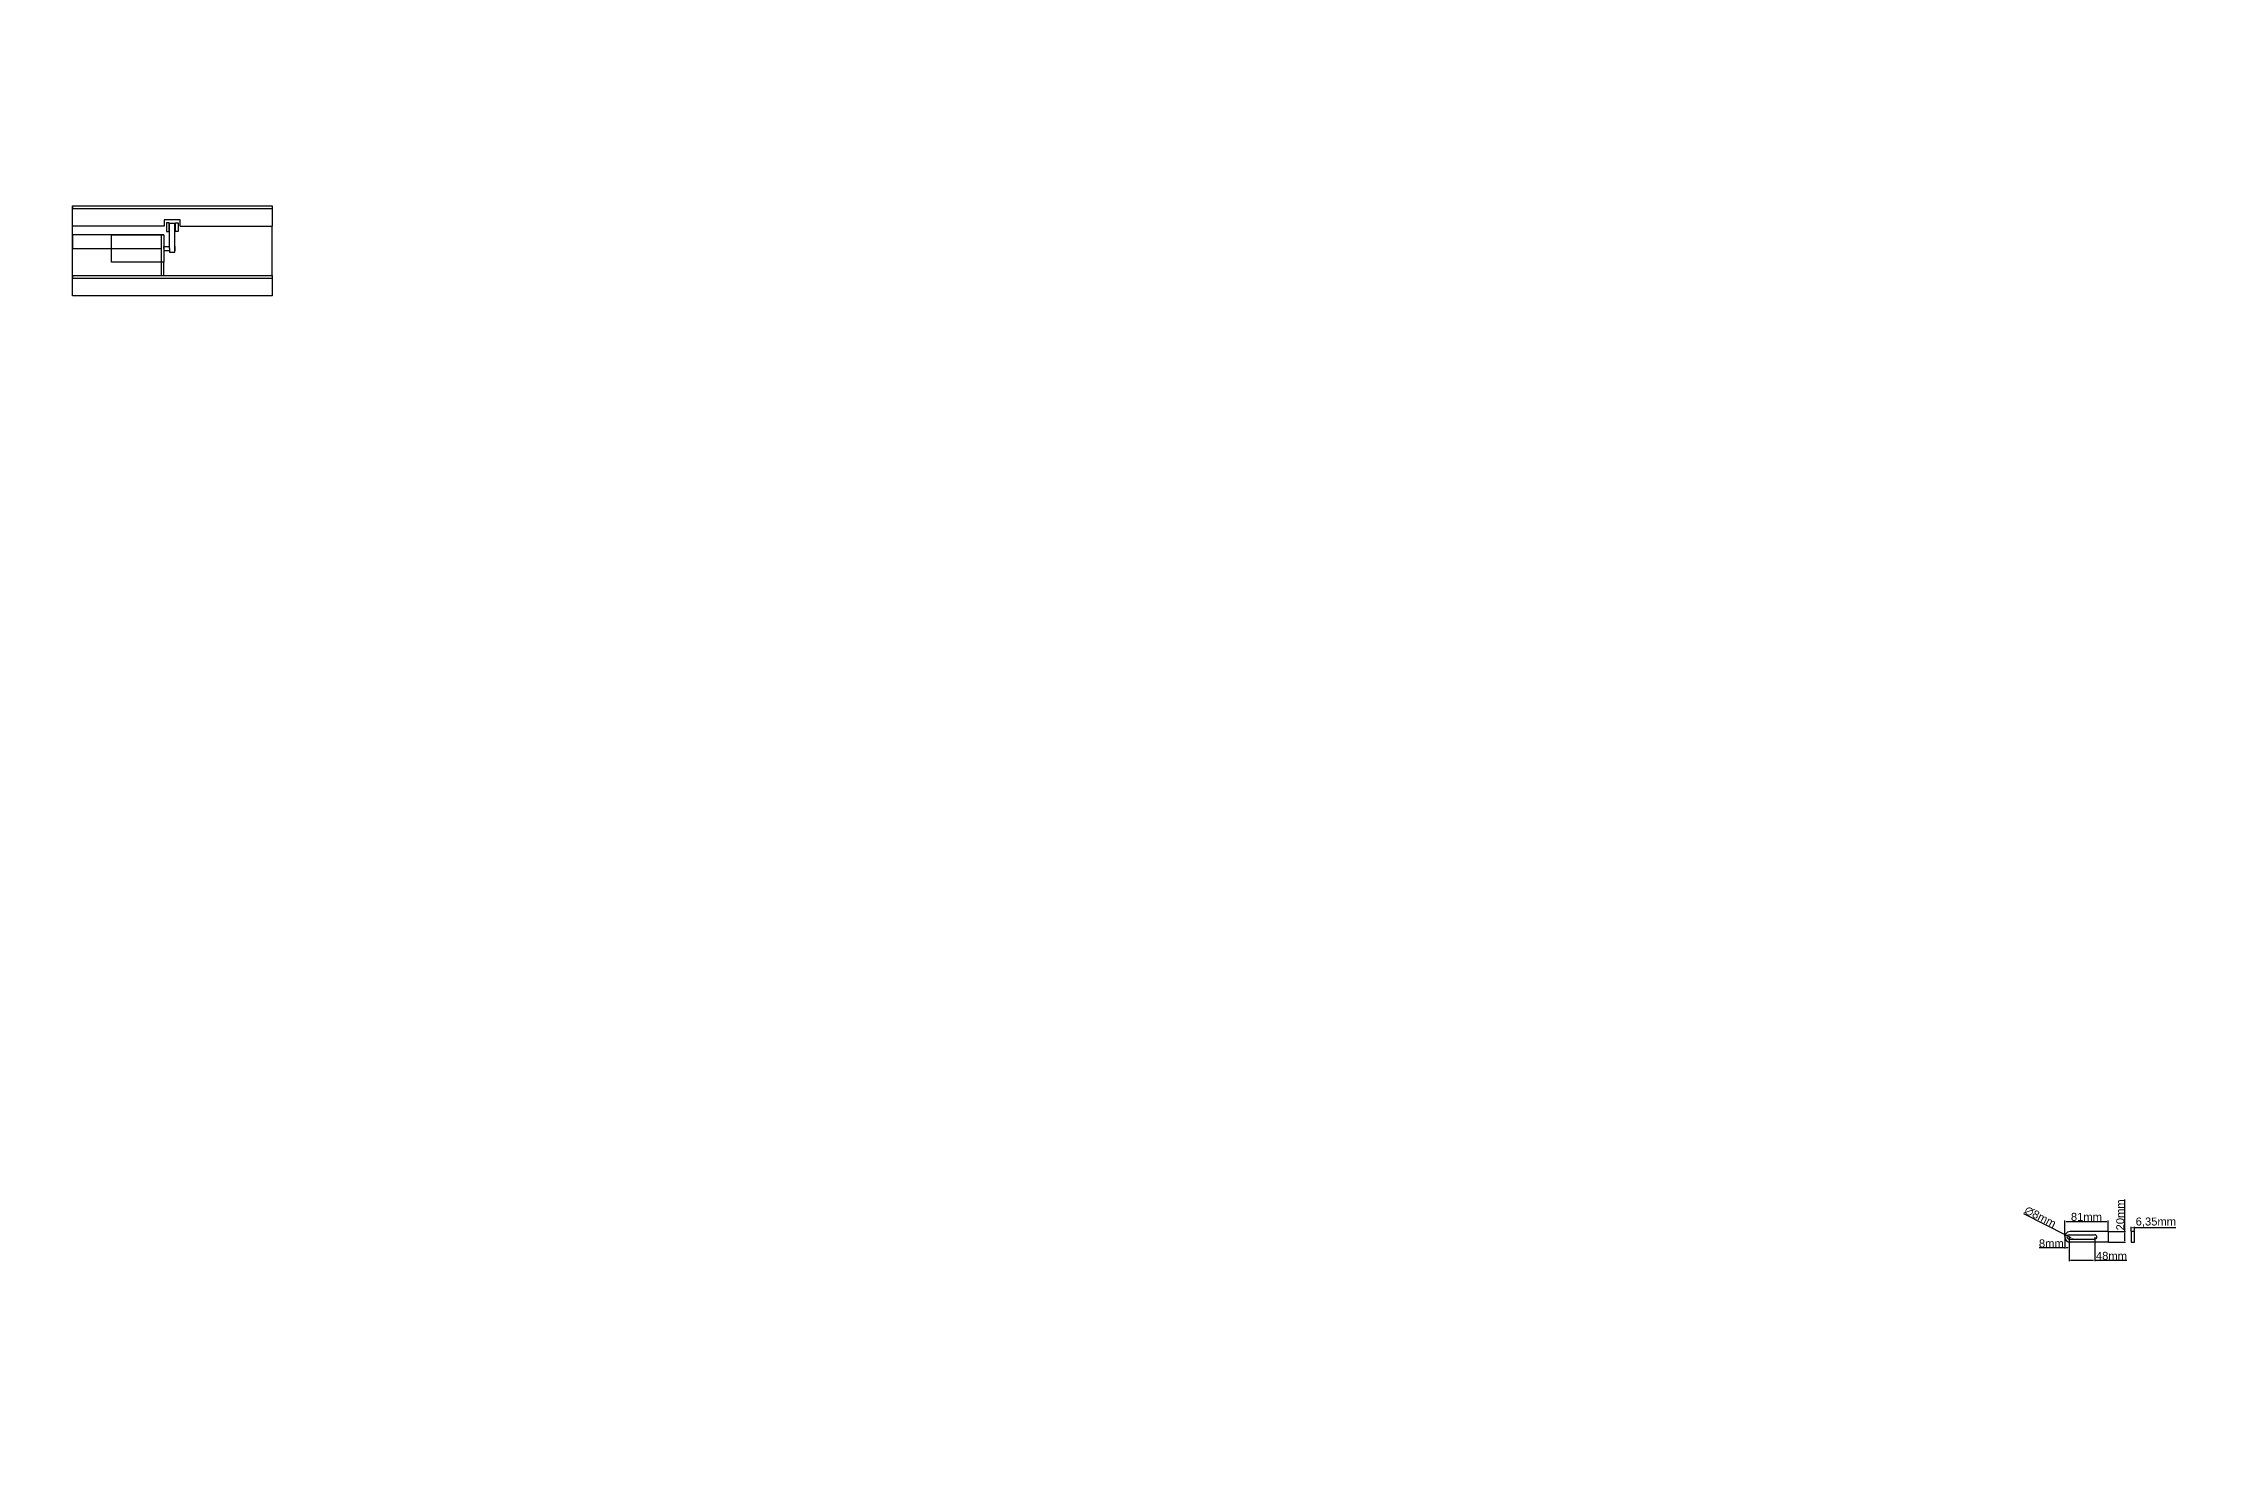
# Model space of a CAD drawing. Header units: centimetres. Extents: x -10816 to 16897, y 31630 to 109107.
# Drawn here: x 5277 to 9348, y 52093 to 54760 of the extents above; entities that cross this region are included whole.
import ezdxf

# ---------------------------------------------------------------- set-up
doc = ezdxf.new("R2010")
doc.units = ezdxf.units.CM
doc.header["$LTSCALE"] = 0.5
doc.styles.get("Standard").update_dxf_attribs({"font": 'arial.ttf'})
doc.dimstyles.new('ISO-25', dxfattribs={"dimtxt": 15, "dimasz": 2.5, "dimexe": 1.25, "dimexo": 0.625, "dimtad": 1, "dimtxsty": 'Standard', "dimcen": 2.5, "dimclrd": 1, "dimclre": 1, "dimadec": 0, "dimazin": 0, "dimtfac": 1, "dimtmove": 0, "dimatfit": 3, "dimfxl": 1, "dimarcsym": 0})

# ---------------------------------------------------------------- blocks, each defined once
blk = doc.blocks.new('*D355')
at = {"color": 1, "lineweight": -2, "transparency": 16777216}
for p, q in [((9065.9, 52522.2), (9065.9, 52552)), ((9068.4, 52550.7), (9144.4, 52550.7)), ((9146.9, 52532.2), (9146.9, 52552))]:
    blk.add_line(p, q, dxfattribs=at)
at = {"color": 1, "transparency": 16777216}
for points in [[(9068.4, 52551.1), (9068.4, 52550.3), (9065.9, 52550.7)], [(9144.4, 52551.1), (9144.4, 52550.3), (9146.9, 52550.7)]]:
    blk.add_solid(points, dxfattribs=at)
at = {"layer": 'Defpoints', "color": 0, "transparency": 16777216}
for p in [(9146.9, 52550.7), (9146.9, 52531.6), (9065.9, 52521.6)]:
    blk.add_point(p, dxfattribs=at)
at = {"color": 0, "transparency": 16777216, "insert": (9106.4, 52559), "char_height": 15, "attachment_point": 5}
blk.add_mtext('81mm', dxfattribs=at)
blk = doc.blocks.new('*D356')
at = {"color": 1, "lineweight": -2, "transparency": 16777216}
for p, q in [((9073.9, 52521), (9073.9, 52476.3)), ((9121.9, 52521), (9121.9, 52476.3)), ((9076.4, 52477.6), (9119.4, 52477.6)), ((9121.9, 52477.6), (9182.2, 52477.6))]:
    blk.add_line(p, q, dxfattribs=at)
at = {"color": 1, "transparency": 16777216}
for points in [[(9076.4, 52478), (9076.4, 52477.2), (9073.9, 52477.6)], [(9119.4, 52478), (9119.4, 52477.2), (9121.9, 52477.6)]]:
    blk.add_solid(points, dxfattribs=at)
at = {"layer": 'Defpoints', "color": 0, "transparency": 16777216}
for p in [(9073.9, 52521.6), (9121.9, 52521.6), (9121.9, 52477.6)]:
    blk.add_point(p, dxfattribs=at)
at = {"color": 0, "transparency": 16777216, "insert": (9153.3, 52485.9), "char_height": 15, "attachment_point": 5}
blk.add_mtext('48mm', dxfattribs=at)
blk = doc.blocks.new('*D357')
at = {"color": 1, "lineweight": -2, "transparency": 16777216}
for p, q in [((9065.9, 52501), (9017.8, 52501)), ((9065.9, 52521), (9065.9, 52499.8)), ((9071.4, 52501), (9068.4, 52501)), ((9073.9, 52521), (9073.9, 52499.8))]:
    blk.add_line(p, q, dxfattribs=at)
at = {"color": 1, "transparency": 16777216}
for points in [[(9068.4, 52501.5), (9068.4, 52500.6), (9065.9, 52501)], [(9071.4, 52501.5), (9071.4, 52500.6), (9073.9, 52501)]]:
    blk.add_solid(points, dxfattribs=at)
at = {"layer": 'Defpoints', "color": 0, "transparency": 16777216}
for p in [(9065.9, 52521.6), (9065.9, 52501), (9073.9, 52521.6)]:
    blk.add_point(p, dxfattribs=at)
at = {"color": 0, "transparency": 16777216, "insert": (9040.6, 52509.3), "char_height": 15, "attachment_point": 5}
blk.add_mtext('8mm', dxfattribs=at)
blk = doc.blocks.new('*D358')
at = {"color": 1, "lineweight": -2, "transparency": 16777216}
for p, q in [((9178.2, 52531.6), (9178.2, 52591.6)), ((9147.5, 52531.6), (9179.4, 52531.6)), ((9178.2, 52514.1), (9178.2, 52529.1)), ((9147.5, 52511.6), (9179.4, 52511.6))]:
    blk.add_line(p, q, dxfattribs=at)
at = {"color": 1, "transparency": 16777216}
for points in [[(9177.8, 52529.1), (9178.6, 52529.1), (9178.2, 52531.6)], [(9177.8, 52514.1), (9178.6, 52514.1), (9178.2, 52511.6)]]:
    blk.add_solid(points, dxfattribs=at)
at = {"layer": 'Defpoints', "color": 0, "transparency": 16777216}
for p in [(9146.9, 52531.6), (9178.2, 52531.6), (9146.9, 52511.6)]:
    blk.add_point(p, dxfattribs=at)
at = {"color": 0, "transparency": 16777216, "insert": (9169.9, 52562.8), "char_height": 15, "attachment_point": 5, "rotation": 90}
blk.add_mtext('20mm', dxfattribs=at)
blk = doc.blocks.new('*D359')
at = {"color": 1, "lineweight": -2, "transparency": 16777216}
for p, q in [((8988.3, 52565.4), (9068.1, 52524.5)), ((9077.5, 52519.8), (9070.3, 52523.4)), ((9079.7, 52518.6), (9081.9, 52517.5))]:
    blk.add_line(p, q, dxfattribs=at)
at = {"color": 1, "transparency": 16777216}
for points in [[(9068.3, 52524.9), (9067.9, 52524.2), (9070.3, 52523.4)], [(9079.9, 52519), (9079.5, 52518.3), (9077.5, 52519.8)]]:
    blk.add_solid(points, dxfattribs=at)
at = {"layer": 'Defpoints', "color": 0, "transparency": 16777216}
for p in [(9070.3, 52523.4), (9077.5, 52519.8)]:
    blk.add_point(p, dxfattribs=at)
at = {"color": 0, "transparency": 16777216, "insert": (9019.9, 52559), "char_height": 15, "attachment_point": 5, "rotation": 332.9086}
blk.add_mtext('∅8mm', dxfattribs=at)
blk = doc.blocks.new('*D354')
at = {"color": 1, "lineweight": -2, "transparency": 16777216}
for p, q in [((9190.2, 52532.2), (9190.2, 52540.6)), ((9192.7, 52539.3), (9194.1, 52539.3)), ((9196.6, 52532.2), (9196.6, 52540.6)), ((9196.6, 52539.3), (9273.9, 52539.3))]:
    blk.add_line(p, q, dxfattribs=at)
at = {"color": 1, "transparency": 16777216}
for points in [[(9192.7, 52539.8), (9192.7, 52538.9), (9190.2, 52539.3)], [(9194.1, 52539.8), (9194.1, 52538.9), (9196.6, 52539.3)]]:
    blk.add_solid(points, dxfattribs=at)
at = {"layer": 'Defpoints', "color": 0, "transparency": 16777216}
for p in [(9190.2, 52531.6), (9196.6, 52539.3), (9196.6, 52531.6)]:
    blk.add_point(p, dxfattribs=at)
at = {"color": 0, "transparency": 16777216, "insert": (9236.5, 52549), "char_height": 15, "attachment_point": 5}
blk.add_mtext('6,35mm', dxfattribs=at)
blk = doc.blocks.new('*D426')
at = {"color": 1, "lineweight": -2, "transparency": 16777216}
for p, q in [((342, 61116.3), (374.6, 61178)), ((377.2, 61182.9), (375.7, 61180.2)), ((378.3, 61185.1), (379.5, 61187.3)), ((9186.2, 50382.9), (9186.2, 50435.5)), ((9188.7, 50434.2), (9281.7, 50434.2)), ((9284.2, 50382.9), (9284.2, 50435.5))]:
    blk.add_line(p, q, dxfattribs=at)
at = {"color": 1, "transparency": 16777216}
for points in [[(374.2, 61178.2), (374.9, 61177.8), (375.7, 61180.2)], [(378, 61185.3), (378.7, 61184.9), (377.2, 61182.9)], [(9188.7, 50434.7), (9188.7, 50433.8), (9186.2, 50434.2)], [(9281.7, 50434.7), (9281.7, 50433.8), (9284.2, 50434.2)]]:
    blk.add_solid(points, dxfattribs=at)
at = {"layer": 'Defpoints', "color": 0, "transparency": 16777216}
for p in [(375.7, 61180.2), (377.2, 61182.9), (9284.2, 50434.2), (9186.2, 50382.3), (9284.2, 50382.3)]:
    blk.add_point(p, dxfattribs=at)
at = {"color": 0, "transparency": 16777216, "insert": (348.7, 61147.8), "char_height": 15, "attachment_point": 5, "rotation": 62.1415}
blk.add_mtext('∅3mm', dxfattribs=at)
at = {"color": 0, "transparency": 16777216, "insert": (9235.2, 50442.5), "char_height": 15, "attachment_point": 5}
blk.add_mtext('98mm', dxfattribs=at)
blk = doc.blocks.new('*D427')
at = {"color": 1, "lineweight": -2, "transparency": 16777216}
for p, q in [((370.1, 61197.7), (370.1, 61251.9)), ((372.6, 61250.7), (417.1, 61250.7)), ((419.6, 61216.2), (419.6, 61251.9)), ((419.6, 61250.7), (497.4, 61250.7)), ((9188.7, 50390.9), (9188.7, 50416.1)), ((9191.2, 50414.9), (9279.2, 50414.9)), ((9281.7, 50390.9), (9281.7, 50416.1))]:
    blk.add_line(p, q, dxfattribs=at)
at = {"color": 1, "transparency": 16777216}
for points in [[(372.6, 61251.1), (372.6, 61250.3), (370.1, 61250.7)], [(417.1, 61251.1), (417.1, 61250.3), (419.6, 61250.7)], [(9191.2, 50415.3), (9191.2, 50414.5), (9188.7, 50414.9)], [(9279.2, 50415.3), (9279.2, 50414.5), (9281.7, 50414.9)]]:
    blk.add_solid(points, dxfattribs=at)
at = {"layer": 'Defpoints', "color": 0, "transparency": 16777216}
for p in [(419.6, 61250.7), (370.1, 61197.1), (419.6, 61215.6), (9281.7, 50414.9), (9188.7, 50390.3), (9281.7, 50390.3)]:
    blk.add_point(p, dxfattribs=at)
at = {"color": 0, "transparency": 16777216, "char_height": 15, "attachment_point": 5}
for s, insert in [('49,5mm', (459.8, 61260.3)), ('93mm', (9235.2, 50423.2))]:
    blk.add_mtext(s, dxfattribs=dict(at, insert=insert))
blk = doc.blocks.new('*D428')
at = {"color": 1, "lineweight": -2, "transparency": 16777216}
for p, q in [((357.6, 61197.7), (357.6, 61279.4)), ((360.1, 61278.1), (417.1, 61278.1)), ((419.6, 61216.2), (419.6, 61279.4)), ((9185.5, 50382.3), (9154.1, 50382.3)), ((9155.3, 50379.8), (9155.3, 50344.8)), ((9185.5, 50342.3), (9154.1, 50342.3)), ((9155.3, 50342.3), (9155.3, 50282))]:
    blk.add_line(p, q, dxfattribs=at)
at = {"color": 1, "transparency": 16777216}
for points in [[(360.1, 61278.6), (360.1, 61277.7), (357.6, 61278.1)], [(417.1, 61278.6), (417.1, 61277.7), (419.6, 61278.1)], [(9154.9, 50379.8), (9155.8, 50379.8), (9155.3, 50382.3)], [(9154.9, 50344.8), (9155.8, 50344.8), (9155.3, 50342.3)]]:
    blk.add_solid(points, dxfattribs=at)
at = {"layer": 'Defpoints', "color": 0, "transparency": 16777216}
for p in [(419.6, 61278.1), (357.6, 61197.1), (419.6, 61215.6), (9186.2, 50382.3), (9155.3, 50342.3), (9186.2, 50342.3)]:
    blk.add_point(p, dxfattribs=at)
at = {"color": 0, "transparency": 16777216, "insert": (388.6, 61286.4), "char_height": 15, "attachment_point": 5}
blk.add_mtext('62mm', dxfattribs=at)
at = {"color": 0, "transparency": 16777216, "insert": (9147.1, 50310.9), "char_height": 15, "attachment_point": 5, "rotation": 90}
blk.add_mtext('40mm', dxfattribs=at)
blk = doc.blocks.new('*D429')
at = {"color": 1, "lineweight": -2, "transparency": 16777216}
for p, q in [((385.1, 61197.7), (385.1, 61229.5)), ((387.6, 61228.2), (417.1, 61228.2)), ((419.6, 61216.2), (419.6, 61229.5)), ((419.6, 61228.2), (496.8, 61228.2)), ((9188, 50334.3), (9175.1, 50334.3)), ((9176.4, 50331.8), (9176.4, 50265.8)), ((9219.5, 50263.3), (9175.1, 50263.3))]:
    blk.add_line(p, q, dxfattribs=at)
at = {"color": 1, "transparency": 16777216}
for points in [[(387.6, 61228.6), (387.6, 61227.8), (385.1, 61228.2)], [(417.1, 61228.6), (417.1, 61227.8), (419.6, 61228.2)], [(9175.9, 50331.8), (9176.8, 50331.8), (9176.4, 50334.3)], [(9175.9, 50265.8), (9176.8, 50265.8), (9176.4, 50263.3)]]:
    blk.add_solid(points, dxfattribs=at)
at = {"layer": 'Defpoints', "color": 0, "transparency": 16777216}
for p in [(385.1, 61197.1), (419.6, 61228.2), (419.6, 61215.6), (9188.7, 50334.3), (9176.4, 50263.3), (9220.2, 50263.3)]:
    blk.add_point(p, dxfattribs=at)
at = {"color": 0, "transparency": 16777216, "insert": (459.5, 61237.9), "char_height": 15, "attachment_point": 5}
blk.add_mtext('34,5mm', dxfattribs=at)
at = {"color": 0, "transparency": 16777216, "insert": (9168.2, 50298.8), "char_height": 15, "attachment_point": 5, "rotation": 90}
blk.add_mtext('71mm', dxfattribs=at)
blk = doc.blocks.new('*D430')
at = {"color": 1, "lineweight": -2, "transparency": 16777216}
for p, q in [((376.6, 61085.4), (376.6, 61131.1)), ((379.1, 61129.8), (417.1, 61129.8)), ((419.6, 61088.4), (419.6, 61131.1)), ((419.6, 61129.8), (479.9, 61129.8)), ((9220.2, 50262.7), (9220.2, 50222.1)), ((9250.2, 50262.7), (9250.2, 50222.1)), ((9222.7, 50223.3), (9247.7, 50223.3)), ((9250.2, 50223.3), (9309.9, 50223.3))]:
    blk.add_line(p, q, dxfattribs=at)
at = {"color": 1, "transparency": 16777216}
for points in [[(379.1, 61130.2), (379.1, 61129.4), (376.6, 61129.8)], [(417.1, 61130.2), (417.1, 61129.4), (419.6, 61129.8)], [(9222.7, 50223.7), (9222.7, 50222.9), (9220.2, 50223.3)], [(9247.7, 50223.7), (9247.7, 50222.9), (9250.2, 50223.3)]]:
    blk.add_solid(points, dxfattribs=at)
at = {"layer": 'Defpoints', "color": 0, "transparency": 16777216}
for p in [(419.6, 61129.8), (376.6, 61084.8), (419.6, 61087.8), (9220.2, 50263.3), (9250.2, 50263.3), (9250.2, 50223.3)]:
    blk.add_point(p, dxfattribs=at)
at = {"color": 0, "transparency": 16777216, "char_height": 15, "attachment_point": 5}
for s, insert in [('43mm', (451, 61138.1)), ('30mm', (9281.3, 50231.6))]:
    blk.add_mtext(s, dxfattribs=dict(at, insert=insert))
blk = doc.blocks.new('*D431')
at = {"color": 1, "lineweight": -2, "transparency": 16777216}
for p, q in [((391.6, 61085.4), (391.6, 61109.4)), ((394.1, 61108.1), (417.1, 61108.1)), ((419.6, 61088.4), (419.6, 61109.4)), ((419.6, 61108.1), (479.6, 61108.1)), ((9188, 50390.3), (9136.1, 50390.3)), ((9137.4, 50387.8), (9137.4, 50336.8)), ((9188, 50334.3), (9136.1, 50334.3)), ((9137.4, 50334.3), (9137.4, 50274.6))]:
    blk.add_line(p, q, dxfattribs=at)
at = {"color": 1, "transparency": 16777216}
for points in [[(394.1, 61108.5), (394.1, 61107.7), (391.6, 61108.1)], [(417.1, 61108.5), (417.1, 61107.7), (419.6, 61108.1)], [(9137, 50387.8), (9137.8, 50387.8), (9137.4, 50390.3)], [(9137, 50336.8), (9137.8, 50336.8), (9137.4, 50334.3)]]:
    blk.add_solid(points, dxfattribs=at)
at = {"layer": 'Defpoints', "color": 0, "transparency": 16777216}
for p in [(391.6, 61084.8), (419.6, 61108.1), (419.6, 61087.8), (9188.7, 50390.3), (9137.4, 50334.3), (9188.7, 50334.3)]:
    blk.add_point(p, dxfattribs=at)
at = {"color": 0, "transparency": 16777216, "insert": (450.8, 61116.4), "char_height": 15, "attachment_point": 5}
blk.add_mtext('28mm', dxfattribs=at)
at = {"color": 0, "transparency": 16777216, "insert": (9129.1, 50303.2), "char_height": 15, "attachment_point": 5, "rotation": 90}
blk.add_mtext('56mm', dxfattribs=at)
blk = doc.blocks.new('*D432')
at = {"color": 1, "lineweight": -2, "transparency": 16777216}
for p, q in [((392.2, 61084.8), (434.2, 61084.8)), ((433, 61082.3), (433, 61056.3)), ((392.2, 61053.8), (434.2, 61053.8)), ((433, 61053.8), (433, 60994)), ((9278.6, 50336.9), (9276.8, 50338.6)), ((9280.5, 50335.3), (9282.8, 50333.3)), ((9333.3, 50289.5), (9284.7, 50331.7))]:
    blk.add_line(p, q, dxfattribs=at)
at = {"color": 1, "transparency": 16777216}
for points in [[(432.6, 61082.3), (433.4, 61082.3), (433, 61084.8)], [(432.6, 61056.3), (433.4, 61056.3), (433, 61053.8)], [(9278.9, 50337.3), (9278.4, 50336.6), (9280.5, 50335.3)], [(9285, 50332), (9284.4, 50331.4), (9282.8, 50333.3)]]:
    blk.add_solid(points, dxfattribs=at)
at = {"layer": 'Defpoints', "color": 0, "transparency": 16777216}
for p in [(391.6, 61084.8), (391.6, 61053.8), (433, 61053.8), (9280.5, 50335.3), (9282.8, 50333.3)]:
    blk.add_point(p, dxfattribs=at)
at = {"color": 0, "transparency": 16777216, "char_height": 15, "attachment_point": 5}
for s, insert, rotation in [('31mm', (424.7, 61022.7), 90), ('∅3mm', (9315.7, 50316.3), 319.0473)]:
    blk.add_mtext(s, dxfattribs=dict(at, insert=insert, rotation=rotation))
blk = doc.blocks.new('*D433')
at = {"color": 1, "lineweight": -2, "transparency": 16777216}
for p, q in [((420.2, 61087.8), (458.7, 61087.8)), ((457.4, 61085.3), (457.4, 61053.3)), ((420.2, 61050.8), (458.7, 61050.8)), ((457.4, 61050.8), (457.4, 60991)), ((9244.8, 50264.3), (9242.3, 50264.8)), ((9247.2, 50263.9), (9253.1, 50262.8)), ((9340.1, 50246.5), (9255.6, 50262.3))]:
    blk.add_line(p, q, dxfattribs=at)
at = {"color": 1, "transparency": 16777216}
for points in [[(457, 61085.3), (457.9, 61085.3), (457.4, 61087.8)], [(457, 61053.3), (457.9, 61053.3), (457.4, 61050.8)], [(9244.8, 50264.7), (9244.7, 50263.9), (9247.2, 50263.9)], [(9255.6, 50262.7), (9255.5, 50261.9), (9253.1, 50262.8)]]:
    blk.add_solid(points, dxfattribs=at)
at = {"layer": 'Defpoints', "color": 0, "transparency": 16777216}
for p in [(419.6, 61087.8), (419.6, 61050.8), (457.4, 61050.8), (9247.2, 50263.9), (9253.1, 50262.8)]:
    blk.add_point(p, dxfattribs=at)
at = {"color": 0, "transparency": 16777216, "char_height": 15, "attachment_point": 5}
for s, insert, rotation in [('37mm', (449.2, 61019.7), 90), ('∅6mm', (9311.3, 50260.8), 349.4136)]:
    blk.add_mtext(s, dxfattribs=dict(at, insert=insert, rotation=rotation))

msp = doc.modelspace()

# ---------------------------------------------------------------- linework, layer by layer
for p, q in [((5331.5, 54416.84), (5331.5, 54454.94)), ((5331.5, 54454.94), (5705.3, 54454.94)), ((5331.5, 54454.94), (5331.5, 54450.18)), ((5331.5, 54450.18), (5705.3, 54450.18)), ((5705.3, 54454.94), (5705.3, 54416.84)), ((5331.5, 54324.44), (5331.5, 54416.84)), ((5503.4, 54416.84), (5331.5, 54416.84)), ((5502.4, 54400.44), (5331.5, 54400.44)), ((5331.5, 54400.44), (5331.5, 54375.04)), ((5404.64, 54349.44), (5404.64, 54400.44)), ((5404.64, 54400.44), (5497.64, 54400.44)), ((5497.64, 54400.44), (5502.4, 54400.44)), ((5497.64, 54400.44), (5497.64, 54324.44)), ((5502.4, 54400.44), (5502.4, 54349.44)), ((5533.4, 54428.84), (5503.4, 54428.84)), ((5503.4, 54428.84), (5503.4, 54416.84)), ((5512.4, 54422.94), (5507.4, 54422.94)), ((5507.4, 54422.94), (5507.4, 54406.94)), ((5507.4, 54406.94), (5512.4, 54406.94)), ((5512.4, 54414.94), (5512.4, 54422.94)), ((5512.4, 54411.94), (5512.4, 54417.94)), ((5512.4, 54417.94), (5513.4, 54417.94)), ((5512.4, 54411.94), (5513.4, 54411.94)), ((5512.4, 54406.94), (5512.4, 54411.94)), ((5513.4, 54414.94), (5513.4, 54421.94)), ((5523.4, 54421.94), (5513.4, 54421.94)), ((5513.4, 54374.94), (5513.4, 54414.94)), ((5523.4, 54367.94), (5523.4, 54421.94)), ((5524.4, 54417.94), (5523.4, 54417.94)), ((5524.4, 54411.94), (5523.4, 54411.94)), ((5524.4, 54414.94), (5524.4, 54422.94)), ((5524.4, 54422.94), (5529.4, 54422.94)), ((5524.4, 54411.94), (5524.4, 54417.94)), ((5524.4, 54411.94), (5524.4, 54417.94)), ((5524.4, 54406.94), (5524.4, 54411.94)), ((5529.4, 54406.94), (5524.4, 54406.94)), ((5529.4, 54422.94), (5529.4, 54406.94)), ((5533.4, 54416.84), (5533.4, 54428.84)), ((5533.4, 54416.84), (5705.3, 54416.84)), ((5705.3, 54324.44), (5705.3, 54416.84)), ((5331.5, 54375.04), (5497.64, 54375.04)), ((5502.4, 54374.94), (5502.4, 54378.94)), ((5502.4, 54378.94), (5513.4, 54378.94)), ((5513.4, 54370.94), (5502.4, 54370.94)), ((5513.4, 54374.94), (5513.4, 54367.94)), ((5513.4, 54367.94), (5523.4, 54367.94)), ((5523.4, 54378.94), (5523.4, 54370.94)), ((5331.5, 54324.44), (5705.3, 54324.44)), ((5331.5, 54286.34), (5331.5, 54324.44)), ((5331.5, 54324.44), (5331.5, 54319.68)), ((5331.5, 54319.68), (5705.3, 54319.68)), ((5497.64, 54349.44), (5404.64, 54349.44)), ((5502.4, 54349.44), (5497.64, 54349.44)), ((5497.64, 54324.44), (5502.4, 54324.44)), ((5502.4, 54324.44), (5502.4, 54349.44)), ((5705.3, 54324.44), (5705.3, 54286.34)), ((5705.3, 54286.34), (5331.5, 54286.34)), ((9073.896, 52525.584), (9121.742, 52525.584)), ((9146.895, 52531.584), (9076.056, 52531.584)), ((9146.895, 52531.584), (9146.895, 52511.584)), ((9190.215, 52531.584), (9190.215, 52511.584)), ((9196.565, 52531.584), (9190.215, 52531.584)), ((9196.565, 52511.584), (9196.565, 52531.584)), ((9073.896, 52517.584), (9121.742, 52517.584)), ((9146.895, 52511.584), (9076.056, 52511.584)), ((9190.215, 52511.584), (9196.565, 52511.584))]:
    msp.add_line(p, q)
for centre, radius, start, end in [((9075.898, 52521.584), 10.001, 89.092825, 270.907175), ((9121.892, 52521.584), 4, 270, 90)]:
    msp.add_arc(centre, radius, start, end)
at = {"color": 7, "true_color": 0xffffff}
msp.add_arc((9073.896, 52521.584), 4, 90, 270.198363, dxfattribs=at)

# ---------------------------------------------------------------- dimensions: what is measured, and where the dimension line sits
for base, p1, p2, picture, middle in [((419.6, 61278.139), (357.6, 61197.07), (419.6, 61215.57), '*D428', (388.6, 61286.423)), ((419.6, 61250.698), (370.1, 61197.07), (419.6, 61215.57), '*D427', (459.765, 61260.337)), ((419.6, 61228.216), (385.1, 61197.07), (419.6, 61215.57), '*D429', (459.458, 61237.855)), ((419.584, 61129.805), (376.584, 61084.787), (419.584, 61087.787), '*D430', (451.011, 61138.093)), ((9250.162, 50223.31), (9220.162, 50263.318), (9250.162, 50263.318), '*D430', (9281.281, 50231.599)), ((419.584, 61108.11), (391.584, 61084.787), (419.584, 61087.787), '*D431', (450.837, 61116.394)), ((9146.895, 52550.727), (9065.897, 52521.584), (9146.895, 52531.584), '*D355', (9106.396, 52559.01)), ((9196.565, 52539.336), (9190.215, 52531.584), (9196.565, 52531.584), '*D354', (9236.469, 52548.975)), ((9065.897, 52501.048), (9073.896, 52521.584), (9065.897, 52521.584), '*D357', (9040.589, 52509.332)), ((9121.892, 52477.571), (9073.896, 52521.584), (9121.892, 52521.584), '*D356', (9153.318, 52485.855))]:
    dim = msp.add_linear_dim(base=base, p1=p1, p2=p2, dimstyle='ISO-25', override={"dimpost": 'mm'})
    dim.commit()
    dim.dimension.update_dxf_attribs({"geometry": picture, "text_midpoint": middle})
for base, p1, p2, picture, middle in [((9155.341, 50342.318), (9186.162, 50382.318), (9186.162, 50342.318), '*D428', (9147.057, 50310.892)), ((9176.353, 50263.318), (9188.662, 50334.318), (9220.162, 50263.318), '*D429', (9168.197, 50298.818)), ((9137.398, 50334.318), (9188.662, 50390.318), (9188.662, 50334.318), '*D431', (9129.114, 50303.194)), ((432.972, 61053.787), (391.584, 61084.787), (391.584, 61053.787), '*D432', (424.683, 61022.668)), ((457.449, 61050.787), (419.584, 61087.787), (419.584, 61050.787), '*D433', (449.161, 61019.668)), ((9178.176, 52531.584), (9146.895, 52511.584), (9146.895, 52531.584), '*D358', (9169.893, 52562.836))]:
    dim = msp.add_linear_dim(base=base, p1=p1, p2=p2, angle=90, dimstyle='ISO-25', override={"dimpost": 'mm'})
    dim.commit()
    dim.dimension.update_dxf_attribs({"geometry": picture, "text_midpoint": middle})
for base, p1, p2, picture, middle in [((9281.662, 50414.882), (9188.662, 50390.318), (9281.662, 50390.318), '*D427', (9235.162, 50414.882)), ((9284.162, 50434.247), (9186.162, 50382.318), (9284.162, 50382.318), '*D426', (9235.162, 50434.247))]:
    dim = msp.add_linear_dim(base=base, p1=p1, p2=p2, dimstyle='ISO-25', override={"dimpost": 'mm'})
    dim.commit()
    dim.dimension.update_dxf_attribs({"geometry": picture, "text_midpoint": middle, "dimtype": 160})
for p1, p2, picture, middle in [((377.151, 61182.896), (375.749, 61180.244), '*D426', (356.439, 61143.709)), ((9247.213, 50263.869), (9253.111, 50262.767), '*D433', (9309.669, 50252.196)), ((9077.457, 52519.762), (9070.335, 52523.406), '*D359', (9015.891, 52551.255))]:
    dim = msp.add_diameter_dim_2p(p1=p1, p2=p2, dimstyle='ISO-25', override={"dimpost": 'mm'})
    dim.commit()
    dim.dimension.update_dxf_attribs({"geometry": picture, "text_midpoint": middle, "dimtype": 163})
dim = msp.add_diameter_dim_2p(p1=(9280.529, 50335.301), p2=(9282.795, 50333.335), dimstyle='ISO-25', override={"dimpost": 'mm'})
dim.commit()
dim.dimension.update_dxf_attribs({"geometry": '*D432', "text_midpoint": (9315.656, 50316.34)})

doc.saveas('drawing.dxf')
